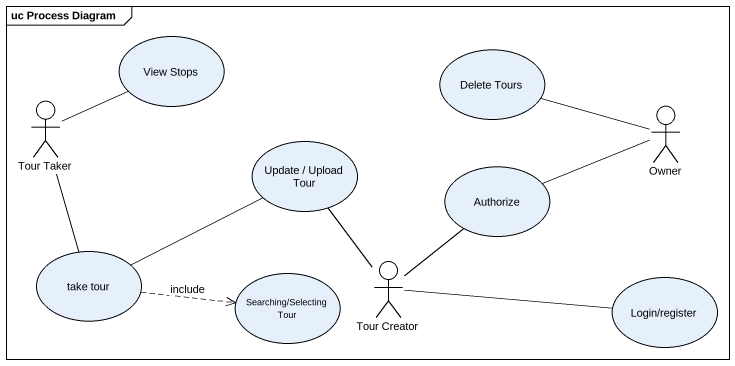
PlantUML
@startuml
mainframe uc Process Diagram
usecase "View Stops" as View_Stops
usecase "Delete Tours" as Delete_Tours
actor "Tour Taker" as Tour_Taker
actor Owner
usecase "Update / Upload Tour" as Update_Upload_Tour
usecase Authorize
usecase "take tour" as take_tour
actor "Tour Creator" as Tour_Creator
usecase "Searching/Selecting Tour" as Searching_Selecting_Tour
usecase "Login/register" as Login_register
View_Stops -left- Tour_Taker
Delete_Tours -right- Owner
Update_Upload_Tour -left- take_tour
Update_Upload_Tour -- Tour_Creator
Authorize -right- Owner
Authorize -- Tour_Creator
take_tour -up- Tour_Taker
take_tour .right.> Searching_Selecting_Tour : include
Login_register -left- Tour_Creator
@enduml
